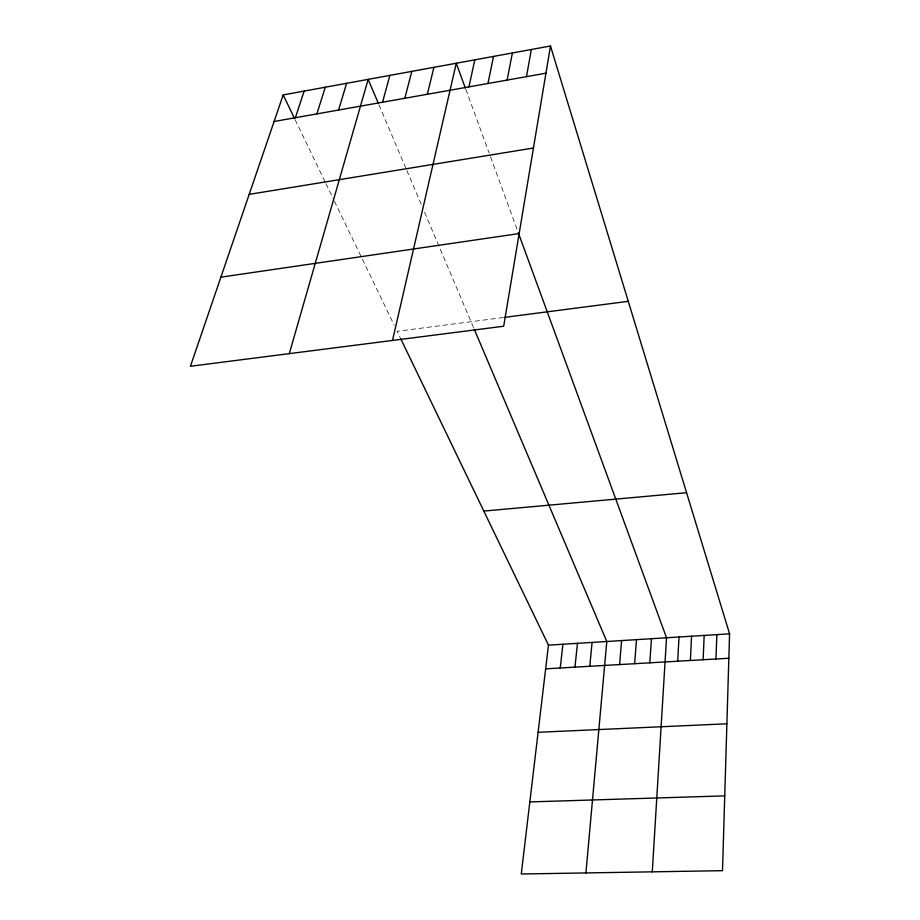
<?xml version="1.0" encoding="UTF-8"?>
<svg xmlns="http://www.w3.org/2000/svg" width="920" height="920" viewBox="0 0 920 920"><rect width="100%" height="100%" fill="white"/><g stroke="black" fill="none" stroke-linecap="round" stroke-linejoin="round"><path stroke-width="0.69" stroke-dasharray="4.6 3.45" d="M503.424 317.515L397.141 331.292L400.142 337.502M295.078 119.6L325.346 182.379M325.956 183.632L333.224 198.72M334.42 201.181L394.174 325.128M378.925 104.73L406.284 169.188M406.835 170.476L421.947 206.068M424.568 212.232L473.742 328.072M465.808 89.332L489.118 153.019M490.521 156.86L517.293 230.011"/><path stroke-width="1.38" d="M550.482 46L503.688 326.232L190.428 366.275L283.188 94.921L550.482 46L729.571 633.834L722.51 870.676L521.272 874L548.458 645.15L400.74 338.755M715.967 659.007L716.841 634.627M703.144 659.744L704.168 635.421M690.38 660.48L691.564 636.203M677.695 661.216L679.018 636.985M652.28 871.838L666.529 637.767L518.259 232.645M649.819 662.825L651.463 638.71M634.673 663.699L636.49 639.653M619.608 664.573L621.598 640.573M585.913 872.93L606.797 641.505L474.283 329.337M589.766 666.298L592.089 642.424M574.966 667.149L577.461 643.333M560.257 668L562.913 644.241M526.458 76.659L531.346 49.507M507.138 80.086L512.359 52.98M487.956 83.501L493.511 56.43M468.935 86.882L474.812 59.846M392.506 340.446L456.262 63.25L465.313 87.975M427.34 94.277L433.929 67.332M404.834 98.267L411.803 71.38M382.547 102.235L389.884 75.394M289.294 353.636L368.161 79.373L378.373 103.419M338.572 110.043L346.622 83.306M316.882 113.896L325.289 87.216M295.389 117.714L304.141 91.08M274.091 121.498L545.939 73.197M249.193 194.361L533.45 148.017M220.88 277.161L519.156 233.565M504.781 317.342L628.279 301.334M483.828 511.083L686.584 492.706M548.458 645.15L729.571 633.834M545.64 668.84L728.847 658.26M538.108 732.297L726.892 723.798M529.839 801.918L724.741 795.869M283.188 94.921L294.469 118.323"/></g></svg>
